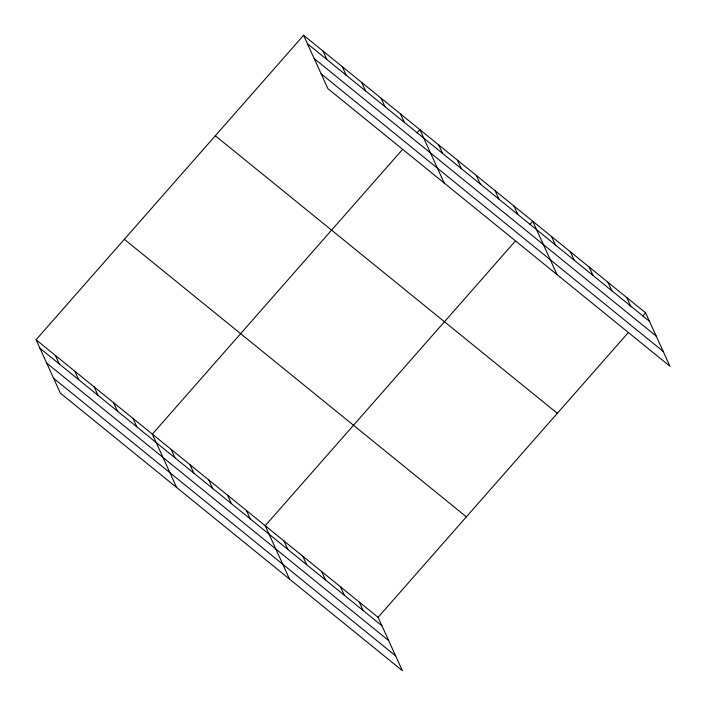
<?xml version="1.0" encoding="UTF-8"?>
<svg xmlns="http://www.w3.org/2000/svg" width="706" height="706" viewBox="0 0 706 706"><rect width="100%" height="100%" fill="white"/><g stroke="black" fill="none" stroke-linecap="round" stroke-linejoin="round"><path stroke-width="1.06" d="M36.059 339.771L378.081 617.326L402.411 670.7L60.381 393.154L36.059 339.771L303.589 35.3L645.619 312.846L669.941 366.229L327.919 88.674L303.589 35.3M402.226 149.76L152.346 434.137L176.668 487.519M417.061 132.878L419.885 129.666L444.206 183.039M515.098 241.355L265.209 525.732L289.539 579.105M529.924 224.473L532.748 221.26L557.078 274.634M378.081 617.326L627.961 332.941M642.795 316.059L645.619 312.846M307.445 43.746L649.467 321.292M314.196 58.572L656.227 336.118M321.159 73.848L663.19 351.394M215.304 135.773L557.334 413.328M124.344 239.299L466.366 516.845M39.907 348.226L381.928 625.772M46.658 363.052L388.688 640.598M53.621 378.328L395.651 655.874M626.804 297.579L630.661 306.033M607.998 282.321L611.846 290.766M589.183 267.053L593.031 275.499M570.377 251.786L574.225 260.232M551.562 236.519L555.41 244.973M513.942 205.993L517.789 214.439M495.127 190.726L498.974 199.171M476.321 175.459L480.168 183.913M457.506 160.2L461.353 168.646M438.691 144.933L442.547 153.379M400.496 113.94L404.353 122.385M381.116 98.213L384.973 106.659M361.737 82.487L365.584 90.933M342.357 66.752L346.205 75.207M322.977 51.026L326.825 59.472M359.275 602.059L363.122 610.505M340.46 586.792L344.307 595.237M321.645 571.525L325.501 579.979M302.839 556.266L306.686 564.712M284.024 540.999L287.871 549.444M246.403 510.464L250.251 518.919M227.588 495.197L231.436 503.652M208.782 479.939L212.63 488.384M189.967 464.672L193.815 473.117M171.152 449.404L175.009 457.859M132.966 418.411L136.814 426.865M113.578 402.685L117.434 411.13M94.198 386.959L98.046 395.404M74.818 371.232L78.666 379.678M55.439 355.506L59.286 363.952"/></g></svg>
